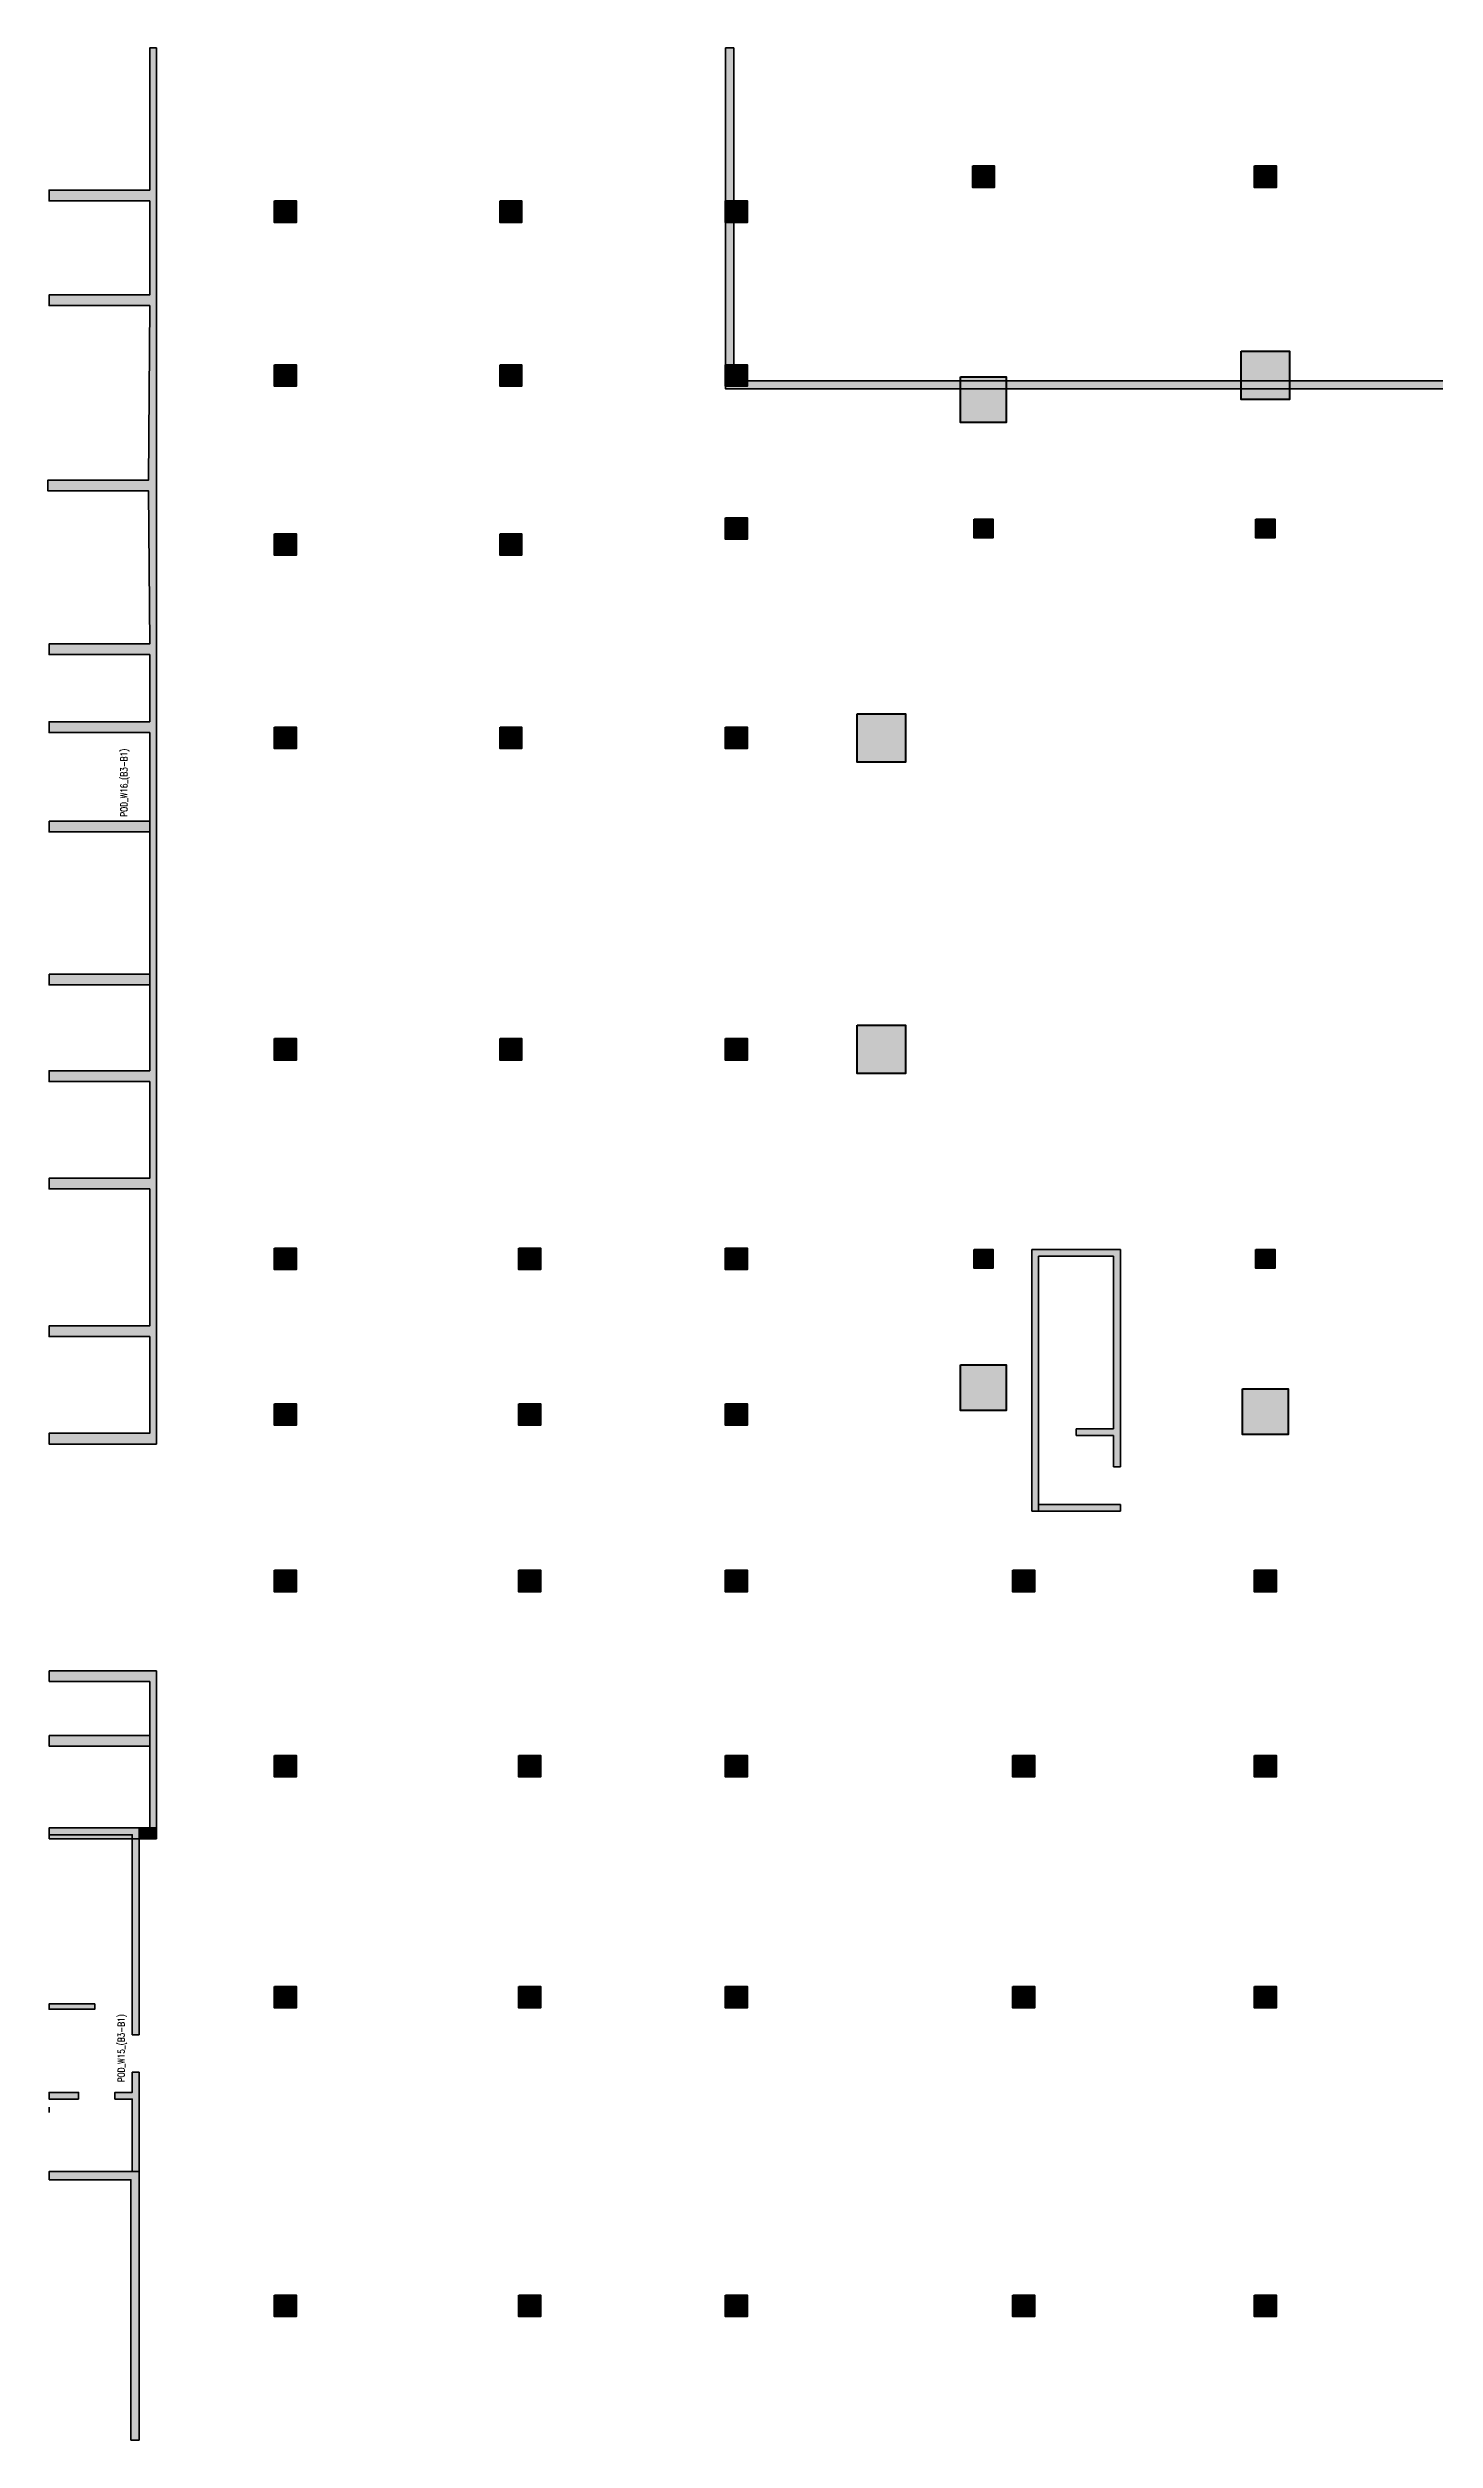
# Model space of a CAD drawing. Header units: millimetres. Extents: x -2800 to 233965, y -10798 to 95800.
# Drawn here: x 354 to 52026, y 400 to 89500 of the extents above; entities that cross this region are included whole.
import ezdxf

# ---------------------------------------------------------------- set-up
doc = ezdxf.new("R2010")
doc.units = ezdxf.units.MM
doc.layers.get('Defpoints').update_dxf_attribs({"color": 151, "lineweight": 9})
for name, color, linetype, lineweight in [('NDC_S-COLUMN', 4, 'Continuous', 40), ('NDC_S_HATCH COLUMN AND WALL', 251, 'Continuous', 13), ('POD_Core wall_15(B3-B1)$0$NDC_S_WALL', 6, 'Continuous', 35), ('POD_Core wall_16(B3-B1)$0$NDC_S_HATCH COLUMN AND WALL', 251, 'Continuous', 13), ('POD_Core wall_16(B3-B1)$0$NDC_S_WALL', 6, 'Continuous', 35), ('POD_Core wall_22(B2)$0$NDC_S_HATCH COLUMN AND WALL', 251, 'Continuous', 13), ('POD_Core wall_22(B2)$0$NDC_S_WALL', 6, 'Continuous', 35), ('Ramp wall 3(B3-B1)$0$NDC_S_WALL', 6, 'Continuous', 35)]:
    doc.layers.add(name, color=color, linetype=linetype, lineweight=lineweight)
doc.styles.add('POD_Core wall_15(B3-B1)$0$NDC_BAR 2', font='romans.shx', dxfattribs={"width": 0.8})
doc.styles.add('POD_Core wall_16(B3-B1)$0$NDC_BAR 2', font='romans.shx', dxfattribs={"width": 0.8})

# ---------------------------------------------------------------- blocks, each defined once
blk = doc.blocks.new('cot')
at = {"layer": 'NDC_S_HATCH COLUMN AND WALL', "ltscale": 0.005}
h = blk.add_hatch(color=256, dxfattribs=at)
h.dxf.hatch_style = 1
h.paths.add_polyline_path([(-0.5000000004942454, 0.4999999990697175), (0.4999999995057546, 0.4999999990692841), (0.4999999994759795, -0.5000000009307168), (-0.5000000005240205, -0.5000000009302834)])
at = {"layer": 'NDC_S-COLUMN', "ltscale": 0.005}
blk.add_lwpolyline([(-0.5000000004942454, 0.4999999990697175), (0.4999999995057546, 0.4999999990692841), (0.4999999994759795, -0.5000000009307168), (-0.5000000005240205, -0.5000000009302834)], close=True, dxfattribs=at)

msp = doc.modelspace()

# ---------------------------------------------------------------- hatches: boundary and pattern name
at = {"layer": 'NDC_S_HATCH COLUMN AND WALL', "ltscale": 200}
h = msp.add_hatch(color=256, dxfattribs=at)
h.dxf.hatch_style = 1
h.paths.add_polyline_path([(37249.99999950474, 34999.99999992047), (37249.99999950474, 35249.99999991966), (40299.99999950069, 35250.00000000745), (40299.99999950069, 34999.99999999988)])
h.paths.add_polyline_path([(38649.99999950873, 37820.00000000896), (38649.99999950873, 38070.00000000908), (40049.99999950192, 38070.00000000047), (40049.99999950151, 44499.99998422782), (37249.99999950151, 44499.99998422829), (37249.99999950151, 35000.00000000023), (36999.99999950058, 35000.00000000023), (36999.99999950151, 44749.99998422829), (40299.99999950163, 44749.99998422782), (40299.99999950069, 36650.00000000768), (40049.99999950133, 36650.00000000768), (40049.99999950035, 37820.00000000058)])
h = msp.add_hatch(color=256, dxfattribs=at)
h.dxf.hatch_style = 1
h.paths.add_polyline_path([(4400.000000005442, 29049.99999999988), (399.9999229335372, 29049.99999999988), (400.0000002533925, 28649.99999996395), (4150.000000005442, 28649.99999999988), (4150.000000005515, 23199.9999999998), (4400.000000005311, 23199.99999999979)])
h = msp.add_hatch(color=256, dxfattribs=at)
h.dxf.hatch_style = 1
h.paths.add_polyline_path([(4150.000000005457, 26649.99999999988), (400.0000194474487, 26649.99999999988), (400.0000194474487, 26249.99999999987), (4150.000000005457, 26249.99999999987)])
h = msp.add_hatch(color=256, dxfattribs=at)
h.dxf.hatch_style = 1
h.paths.add_polyline_path([(400.0000000046571, 22949.99999999999), (3500.000000004831, 22949.99999999976), (3500.000000004831, 15500.00000000768), (3750.000000004016, 15500.00000000768), (3750.000000004831, 23199.99999999976), (400.0000000040163, 23199.99999999999)])
h.paths.add_polyline_path([(400.0000000046566, 16450.00000002986), (2100.000000004831, 16450.00000002974), (2100.000000004889, 16650.00000002986), (400.0000000046566, 16650.00000002986)], flags=17)
h.paths.add_polyline_path([(1500.000000003813, 13100.00000000009), (1500.000000003812, 13350.00000000033), (400.0000000038999, 13350.00000000023), (400.0000000038999, 13100.00000000012)])
h.paths.add_polyline_path([(3500.000000004831, 13350.00000000023), (2850.000000004744, 13350.00000000014), (2850.000000004744, 13099.99999999991), (3500.000000004831, 13100), (3500.000000004715, 10400.00000000012), (3750.00000000326, 10400.00000000012), (3750.000000004133, 14100.00000000023), (3500.000000004831, 14100.00000000023)])
h.paths.add_polyline_path([(3450.00000000326, 10099.99975534763), (3449.999999910127, 399.9999999894972), (3750.00000000326, 399.9999999866122), (3750.00000000326, 10400.00000000012), (3500.000000004715, 10400.00000000012), (400.000000004482, 10400.00000000012), (400.0000000044815, 10099.99975534763)])
h = msp.add_hatch(color=256, dxfattribs=at)
h.dxf.hatch_style = 1
h.paths.add_polyline_path([(4400.000000005421, 23199.99999999979), (4150.000000005515, 23199.9999999998), (3750.000000004831, 23199.9999999998), (3750.000000004788, 22799.99999999999), (4400.000000005421, 22799.99999999997)])
h = msp.add_hatch(color=256, dxfattribs=at)
h.dxf.hatch_style = 1
h.paths.add_polyline_path([(3500.000000004831, 22949.99999999976), (400.0000386592292, 22949.99999999999), (400.0000386592292, 22800.00000000006), (3500.000000004831, 22799.99999999999)])
at = {"layer": 'POD_Core wall_16(B3-B1)$0$NDC_S_HATCH COLUMN AND WALL', "ltscale": 200}
h = msp.add_hatch(color=256, dxfattribs=at)
h.dxf.hatch_style = 1
h.paths.add_polyline_path([(400.0000000030559, 63999.99999999796), (4150.000000007989, 63999.99999999828), (4150.000000007989, 51400.00000000003), (400.0000000030268, 51399.99999999974), (400.000000003085, 50999.99999999985), (4150.000000007989, 51000.00000000003), (4150.000000005501, 47399.99999999997), (400.0000000029977, 47399.9999999998), (400.0000000004293, 46999.9999999998), (4150.000000005493, 46999.99999999997), (4150.000000006839, 41899.99999999997), (400.0000000043074, 41899.9999999998), (400.0000000043074, 41499.99999999729), (4150.000000006832, 41500.00000000233), (4150.000000008069, 37899.99999999997), (400.0000000030777, 37899.9999999998), (400.000000003165, 37499.99999999983), (4400.000000010543, 37500), (4400.000000007989, 89500.00000000006), (4150.000000007989, 89500.00000000003), (4150.000000007989, 84199.99999999997), (400.000000003085, 84199.9999999998), (400.0000000031141, 83799.99999999971), (4150.000000007989, 83799.99999999997), (4150.000000007989, 80299.99999999997), (400.000000003085, 80299.9999999998), (400.0000000031141, 79899.99999999953), (4150.000000007989, 79899.99999999997), (4104.01776092346, 73399.99999999997), (354.0177609185557, 73399.9999999998), (354.0177609185557, 72999.9999999998), (4104.01776092346, 72999.99999999997), (4150.000000008011, 67299.9999998408), (400.0000000029904, 67299.99999984063), (400.0000000029904, 66899.99999984063), (4150.000000006206, 66899.9999998408), (4150.000000006185, 64400.00000000166), (400.0000000029395, 64399.99999999811)])
h = msp.add_hatch(color=256, dxfattribs=at)
h.dxf.hatch_style = 1
h.paths.add_polyline_path([(399.9999968866177, 60699.99999999988), (4150.00000000553, 60699.99999999988), (4150.00000000553, 60299.99999999987), (399.9999968866177, 60299.99999999987)])
h.paths.add_polyline_path([(399.9999968337361, 54999.99999999988), (4150.000000007989, 54999.99999999988), (4150.000000007989, 54599.99999999987), (399.9999968337361, 54599.99999999987)])
at = {"layer": 'POD_Core wall_22(B2)$0$NDC_S_HATCH COLUMN AND WALL'}
h = msp.add_hatch(color=256, dxfattribs=at)
h.dxf.hatch_style = 1
h.paths.add_polyline_path([(25599.99999999814, 89500), (25599.99999999814, 76799.99999999999), (66999.99999999895, 76800), (66999.99999999965, 77100), (25899.99999999814, 77099.99999999999), (25899.99999999814, 89500)])

# ---------------------------------------------------------------- linework, layer by layer
at = {"layer": 'POD_Core wall_15(B3-B1)$0$NDC_S_WALL', "ltscale": 200}
msp.add_line((400.0000000036671, 12600.0000000298), (400.0000000036671, 12800.0000000298), dxfattribs=at)
at = {"layer": 'POD_Core wall_16(B3-B1)$0$NDC_S_WALL', "ltscale": 200}
msp.add_lwpolyline([(4400.000000007989, 89500.00000000006), (4400.000000010543, 37500), (400.000000003165, 37499.99999999983), (400.0000000030777, 37899.9999999998), (4150.000000008069, 37899.99999999997), (4150.000000006832, 41500.00000000233), (400.0000000043074, 41499.99999999729), (400.0000000043074, 41899.9999999998), (4150.000000006839, 41899.99999999997), (4150.000000005493, 46999.99999999997), (400.0000000004293, 46999.9999999998), (400.0000000029977, 47399.9999999998), (4150.000000005501, 47399.99999999997), (4150.000000007989, 51000.00000000003), (400.000000003085, 50999.99999999985), (400.0000000030268, 51399.99999999974), (4150.000000007989, 51400.00000000003), (4150.000000007989, 63999.99999999828), (400.0000000030559, 63999.99999999796), (400.0000000029395, 64399.99999999811), (4150.000000006185, 64400.00000000166), (4150.000000006206, 66899.9999998408), (400.0000000029904, 66899.99999984063), (400.0000000029904, 67299.99999984063), (4150.000000008011, 67299.9999998408), (4104.01776092346, 72999.99999999997), (354.0177609185557, 72999.9999999998), (354.0177609185557, 73399.9999999998), (4104.01776092346, 73399.99999999997), (4150.000000007989, 79899.99999999997), (400.0000000031141, 79899.99999999953), (400.000000003085, 80299.9999999998), (4150.000000007989, 80299.99999999997), (4150.000000007989, 83799.99999999997), (400.0000000031141, 83799.99999999971), (400.000000003085, 84199.9999999998), (4150.000000007989, 84199.99999999997), (4150.000000007989, 89500.00000000003)], close=True, dxfattribs=at)
at = {"layer": 'POD_Core wall_22(B2)$0$NDC_S_WALL', "ltscale": 10}
msp.add_lwpolyline([(25599.99999999814, 89500), (25599.99999999814, 76799.99999999999), (66999.99999999895, 76800), (66999.99999999965, 77100), (25899.99999999814, 77099.99999999999), (25899.99999999814, 89500)], close=True, dxfattribs=at)
at = {"layer": 'Ramp wall 3(B3-B1)$0$NDC_S_WALL', "ltscale": 200}
for p, q in [((40299.99999950163, 44749.99998422782), (36999.99999950151, 44749.99998422829)), ((36999.99999950058, 35000.00000000023), (36999.99999950151, 44749.99998422829)), ((40299.99999950163, 44749.99998422782), (40299.99999950069, 36650.00000000768)), ((40049.99999950151, 44499.99998422782), (37249.99999950151, 44499.99998422829)), ((37249.99999950151, 35000.00000000023), (37249.99999950151, 44499.99998422829)), ((40049.99999950384, 44499.99998422805), (40049.99999950192, 38070.00000000047)), ((40049.99999950035, 38070.00000000047), (38649.99999950873, 38070.00000000908)), ((38649.99999950873, 37820.00000000896), (38649.99999950873, 38070.00000000908)), ((40049.99999950035, 37820.00000000058), (38649.99999950873, 37820.00000000908)), ((40049.99999950186, 37820.00000000058), (40049.99999950133, 36650.00000000768)), ((40299.99999950069, 36650.00000000768), (40049.99999950151, 36650.00000000768)), ((37249.99999950151, 35000.00000000023), (36999.99999950058, 35000.00000000023)), ((40299.99999950069, 35250.00000000745), (37249.99999950474, 35249.99999991966)), ((37249.99999950474, 34999.99999992047), (37249.99999950474, 35249.99999991966)), ((40299.99999950069, 34999.99999999988), (37249.99999950474, 34999.99999991943)), ((40299.99999950069, 35250.00000000745), (40299.99999950069, 34999.99999999988))]:
    msp.add_line(p, q, dxfattribs=at)
at = {"layer": 'Ramp wall 3(B3-B1)$0$NDC_S_WALL'}
msp.add_line((400.0000002533925, 28649.99999996395), (399.9999229335372, 29049.99999999988), dxfattribs=at)
for points in [[(399.9999968866177, 60699.99999999988), (4150.00000000553, 60699.99999999988), (4150.00000000553, 60299.99999999987), (399.9999968866177, 60299.99999999987)], [(399.9999968337361, 54999.99999999988), (4150.000000007989, 54999.99999999988), (4150.000000007989, 54599.99999999987), (399.9999968337361, 54599.99999999987)]]:
    msp.add_lwpolyline(points, close=True, dxfattribs=at)
at = {"layer": 'Ramp wall 3(B3-B1)$0$NDC_S_WALL', "ltscale": 200}
for points in [[(399.9999229335372, 29049.99999999988), (4400.000000005442, 29049.99999999988), (4400.000000005311, 23199.99999999979), (4150.000000005515, 23199.9999999998), (4150.000000005442, 28649.99999999988), (400.0000002533925, 28649.99999996395)], [(3750.00000000326, 10400.00000000012), (3750.000000004133, 14100.00000000023), (3500.000000004831, 14100.00000000023), (3500.000000004831, 13350.00000000023), (2850.000000004744, 13350.00000000014), (2850.000000004744, 13099.99999999991), (3500.000000004831, 13100), (3500.000000004715, 10400.00000000012)], [(1500.000000003813, 13100.00000000021), (1500.000000003813, 13350.00000000033), (400.0000000038999, 13350.00000000023), (400.0000000038999, 13100.00000000012), (1500.000000004045, 13100.00000000009)], [(400.0000769289109, 10099.99975534763), (3450.00000000326, 10099.99975534763), (3449.999999910127, 399.9999999894935), (3750.00000000326, 399.9999999866122), (3750.00000000326, 10400.00000000012), (3500.000000004715, 10400.00000000012), (400.000000004482, 10400.00000000012), (400.000000004482, 10099.99975534763)]]:
    msp.add_lwpolyline(points, dxfattribs=at)
for points in [[(400.0000194474487, 26649.99999999988), (4150.000000005457, 26649.99999999988), (4150.000000005457, 26249.99999999987), (400.0000194474487, 26249.99999999987)], [(3750.000000004016, 15500.00000000768), (3750.000000004831, 23199.99999999976), (400.0000000040163, 23199.99999999999), (400.0000000046566, 22949.99999999999), (3500.000000004831, 22949.99999999976), (3500.000000004831, 15500.00000000768)], [(400.0000386592292, 22800.00000000006), (4400.000000005421, 22799.99999999997), (4400.000000005421, 23199.99999999979), (400.0000386592292, 23199.99999999988)], [(2100.000000004889, 16650.00000002986), (400.0000000046566, 16650.00000002986), (400.0000000046566, 16450.00000002986), (2100.000000004831, 16450.00000002974)]]:
    msp.add_lwpolyline(points, close=True, dxfattribs=at)

# ---------------------------------------------------------------- block references
at = {"layer": 'NDC_S_HATCH COLUMN AND WALL', "ltscale": 200}
for p, xscale, yscale in [((35200.00000000128, 84700.14091066568), 800, 800), ((35200.00000000128, 84700.14091066568), 800, 800), ((45700.00000000128, 84700.000000745), 800, 800), ((9200.000000002328, 83400.00000074557), 800, 800), ((17600.00000000233, 83400.00000074497), 800, 800), ((26000.00000000128, 83400.00000074503), 800, 800), ((9200.000000002328, 77300.00000074458), 800, 800), ((17600.00000039767, 77300.00000074458), 800, 800), ((26000.00000039674, 77300.00000074458), 800, 800), ((45700.00000084157, 77300.00000158136), 1800, 1800), ((35200.0000008425, 76400.00000158136), 1700, 1700), ((9200.000000002328, 71000.0000007444), 800, 800), ((17600.00000039884, 71000.0000007444), 800, 800), ((26000.00000039791, 71600.00000074423), 800, 800), ((35200.00000039674, 71600.00000074435), 700, 700), ((45700.00000039791, 71600.00000074435), 700, 700), ((9200.000000397675, 63800.00000058486), 800, 800), ((17600.00000039767, 63800.00000058486), 800, 800), ((26000.00000039674, 63800.00000058486), 800, 800), ((31400.00000088953, 63800.00000160816), 1800, 1800), ((9200.0000004002, 52200.00000058486), 800, 800), ((17600.0000004002, 52200.00000058515), 800, 800), ((26000.00000039674, 52200.00000058497), 800, 800), ((31400.00000088953, 52200.00000160899), 1800, 1800), ((9200.000000398839, 44400.00000074435), 800, 800), ((18300.00000040136, 44400.00000074353), 800, 800), ((26000.00000039791, 44400.00000074435), 800, 800), ((35200.00000039674, 44400.00000074435), 700, 700), ((45700.00000039791, 44400.00000159271), 700, 700), ((35200.00000089314, 39600.0000015821), 1700, 1700), ((45700.0000008425, 38700.00000158136), 1700, 1700), ((9200.000000002328, 38600.00000074423), 800, 800), ((18300.00000039927, 38600.00000074341), 800, 800), ((26000.00000039674, 38600.00000074423), 800, 800), ((9200.000000471307, 32400.00000083796), 800, 800), ((18300.00000047383, 32400.00000083714), 800, 800), ((26000.00000047131, 32400.00000083749), 800, 800), ((36700.00000047131, 32400.00000083749), 800, 800), ((45700.00000047131, 32400.00000083749), 800, 800), ((9200.000000397675, 25500.00000074516), 800, 800), ((18300.00000044723, 25500.00000083703), 800, 800), ((26000.00000044378, 25500.00000083784), 800, 800), ((36700.00000044471, 25500.00000083784), 800, 800), ((45700.00000044471, 25500.00000083784), 800, 800), ((9200.000000396743, 16900.00000074515), 800, 800), ((18300.00000039682, 16900.00000074388), 800, 800), ((26000.0000003943, 16900.00000074469), 800, 800), ((36700.0000003943, 16900.00000074469), 800, 800), ((45700.0000003943, 16900.00000074469), 800, 800), ((9200.000000396743, 5400.000000744105), 800, 800), ((18300.00000039927, 5400.00000074329), 800, 800), ((26000.00000039674, 5400.000000744105), 800, 800), ((36700.00000039674, 5400.000000744105), 800, 800), ((45700.00000039674, 5400.000000744105), 800, 800)]:
    msp.add_blockref('cot', p, dxfattribs=dict(at, xscale=xscale, yscale=yscale))

# ---------------------------------------------------------------- texts
at = {"layer": 'Defpoints', "width": 0.8}
for s, style, p in [('POD_W16_(B3-B1)', 'POD_Core wall_16(B3-B1)$0$NDC_BAR 2', (3314.149694287982, 60863.7082796469)), ('POD_W15_(B3-B1)', 'POD_Core wall_15(B3-B1)$0$NDC_BAR 2', (3214.149694286949, 13730.21092925093))]:
    msp.add_text(s, height=250, rotation=90, dxfattribs=dict(at, style=style)).set_placement(p)

doc.saveas('drawing.dxf')
